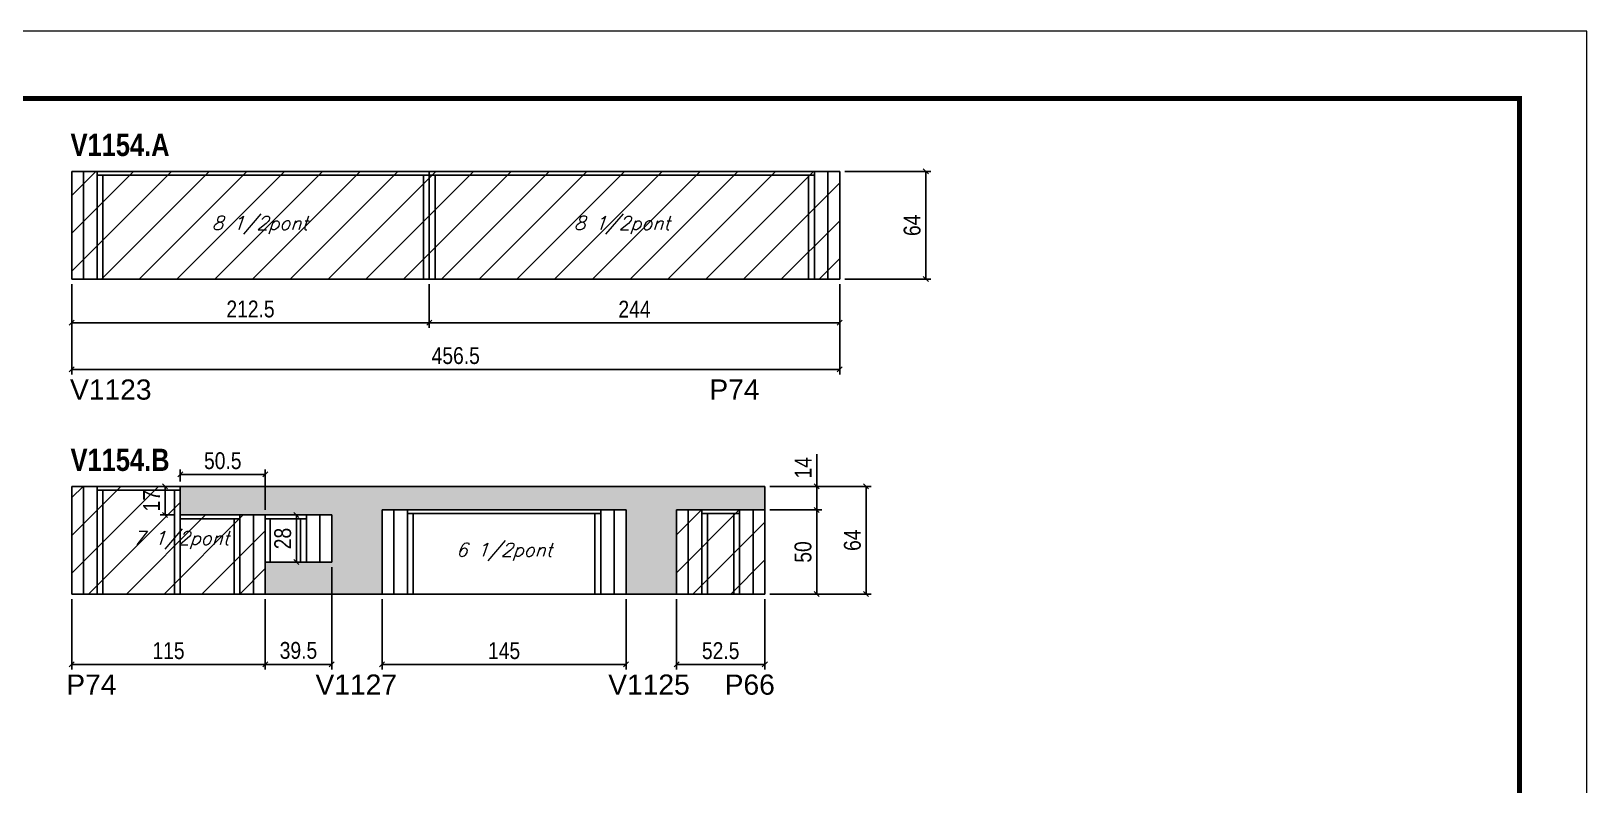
# Model space of a CAD drawing. Extents: x 3309 to 9563, y -2522 to 14608.
# Drawn here: x 3870 to 4794, y 4971 to 5419 of the extents above; entities that cross this region are included whole.
import ezdxf

# ---------------------------------------------------------------- set-up
doc = ezdxf.new("R2010")
doc.units = 0
doc.linetypes.add('DASHED', pattern=[0.75, 0.5, -0.25])
for name, color, linetype in [('5', 5, 'Continuous'), ('COTA', 241, 'Continuous'), ('NOMENCLATURA', 7, 'Continuous'), ('Painéis', 200, 'Continuous'), ('SARR_2.2x7', 40, 'Continuous'), ('SARR_3.5x7', 81, 'Continuous'), ('texto', 7, 'Continuous')]:
    doc.layers.add(name, color=color, linetype=linetype)
for name, color, linetype, lineweight in [('Folhas', 255, 'Continuous', 9), ('Hachura', 251, 'Continuous', 9), ('SARRAFO DE PRESSAO', 251, 'DASHED', 9)]:
    doc.layers.add(name, color=color, linetype=linetype, lineweight=lineweight)
doc.styles.add('COTA TECNICA', font='techl___.ttf', dxfattribs={"height": 10})
doc.styles.add('Romans', font='romans.shx')
doc.styles.get("Standard").update_dxf_attribs({"font": 'arial.ttf'})
doc.styles.add('TECNICA', font='techb___.ttf', dxfattribs={"height": 10})
doc.dimstyles.new('PAINEL', dxfattribs={"dimtxt": 10, "dimasz": 3, "dimexe": 3, "dimexo": 3, "dimgap": 3, "dimtad": 1, "dimdec": 1, "dimzin": 12, "dimdsep": 46, "dimtxsty": 'COTA TECNICA', "dimblk1": 'OBLIQUE', "dimblk2": 'OBLIQUE', "dimsah": 1, "dimcen": 0.9, "dimclrd": 4, "dimclre": 4, "dimclrt": 240, "dimadec": 1, "dimazin": 3, "dimtfac": 1, "dimtdec": 1, "dimtmove": 0, "dimatfit": 3, "dimfxl": 1, "dimtolj": 1, "dimtzin": 12, "dimarcsym": 0})
pattern_1 = [(45, (-1585, 0), (-11.22532, 11.22532), [])]

# ---------------------------------------------------------------- blocks, each defined once
blk = doc.blocks.new('9999999999')
at = {"layer": 'Folhas'}
blk.add_lwpolyline([(98138.98, 34190.21), (99623.98, 34190.21), (99623.98, 35240.21), (98138.98, 35240.21)], close=True, dxfattribs=at)
at = {"layer": 'Folhas', "color": 30, "const_width": 3}
blk.add_lwpolyline([(98213.98, 34230.21), (99583.98, 34230.21), (99583.98, 35200.21), (98213.98, 35200.21)], close=True, dxfattribs=at)
blk = doc.blocks.new('_Oblique')
at = {"color": 0, "linetype": 'ByBlock', "lineweight": -2}
blk.add_line((-0.5, -0.5), (0.5, 0.5), dxfattribs=at)
blk = doc.blocks.new('*D1250')
at = {"layer": 'COTA', "color": 4, "linetype": 'ByBlock', "lineweight": -2, "transparency": 16777216}
for p, q in [((3893.69, 5268.82), (3893.69, 5242.9)), ((4106.19, 5268.82), (4106.19, 5242.9)), ((3893.69, 5245.9), (4106.19, 5245.9))]:
    blk.add_line(p, q, dxfattribs=at)
at = {"layer": 'Defpoints', "color": 0, "linetype": 'ByBlock', "transparency": 16777216}
for p in [(3893.69, 5271.82), (4106.19, 5271.82), (4106.19, 5245.9)]:
    blk.add_point(p, dxfattribs=at)
at = {"layer": 'COTA', "color": 4, "linetype": 'ByBlock', "lineweight": -2, "transparency": 16777216, "xscale": 3, "yscale": 3, "zscale": 3, "rotation": 180}
blk.add_blockref('_Oblique', (3893.69, 5245.9), dxfattribs=at)
at = {"layer": 'COTA', "color": 4, "linetype": 'ByBlock', "lineweight": -2, "transparency": 16777216, "xscale": 3, "yscale": 3, "zscale": 3}
blk.add_blockref('_Oblique', (4106.19, 5245.9), dxfattribs=at)
at = {"layer": 'COTA', "color": 240, "linetype": 'ByBlock', "transparency": 16777216, "insert": (3999.94, 5254.01), "char_height": 10, "attachment_point": 5, "style": 'COTA TECNICA'}
blk.add_mtext('\\A1;212.5', dxfattribs=at)
blk = doc.blocks.new('*D1251')
at = {"layer": 'COTA', "color": 4, "linetype": 'ByBlock', "lineweight": -2, "transparency": 16777216}
for p, q in [((4106.19, 5268.82), (4106.19, 5242.9)), ((4350.19, 5268.82), (4350.19, 5242.9)), ((4106.19, 5245.9), (4350.19, 5245.9))]:
    blk.add_line(p, q, dxfattribs=at)
at = {"layer": 'Defpoints', "color": 0, "linetype": 'ByBlock', "transparency": 16777216}
for p in [(4106.19, 5271.82), (4350.19, 5271.82), (4350.19, 5245.9)]:
    blk.add_point(p, dxfattribs=at)
at = {"layer": 'COTA', "color": 4, "linetype": 'ByBlock', "lineweight": -2, "transparency": 16777216, "xscale": 3, "yscale": 3, "zscale": 3, "rotation": 180}
blk.add_blockref('_Oblique', (4106.19, 5245.9), dxfattribs=at)
at = {"layer": 'COTA', "color": 4, "linetype": 'ByBlock', "lineweight": -2, "transparency": 16777216, "xscale": 3, "yscale": 3, "zscale": 3}
blk.add_blockref('_Oblique', (4350.19, 5245.9), dxfattribs=at)
at = {"layer": 'COTA', "color": 240, "linetype": 'ByBlock', "transparency": 16777216, "insert": (4228.19, 5253.98), "char_height": 10, "attachment_point": 5, "style": 'COTA TECNICA'}
blk.add_mtext('\\A1;244', dxfattribs=at)
blk = doc.blocks.new('*D1253')
at = {"layer": 'COTA', "color": 4, "linetype": 'ByBlock', "lineweight": -2, "transparency": 16777216}
for p, q in [((3893.69, 5268.82), (3893.69, 5215.19)), ((4350.19, 5268.82), (4350.19, 5215.19)), ((3893.69, 5218.19), (4350.19, 5218.19))]:
    blk.add_line(p, q, dxfattribs=at)
at = {"layer": 'Defpoints', "color": 0, "linetype": 'ByBlock', "transparency": 16777216}
for p in [(3893.69, 5271.82), (4350.19, 5271.82), (4350.19, 5218.19)]:
    blk.add_point(p, dxfattribs=at)
at = {"layer": 'COTA', "color": 4, "linetype": 'ByBlock', "lineweight": -2, "transparency": 16777216, "xscale": 3, "yscale": 3, "zscale": 3, "rotation": 180}
blk.add_blockref('_Oblique', (3893.69, 5218.19), dxfattribs=at)
at = {"layer": 'COTA', "color": 4, "linetype": 'ByBlock', "lineweight": -2, "transparency": 16777216, "xscale": 3, "yscale": 3, "zscale": 3}
blk.add_blockref('_Oblique', (4350.19, 5218.19), dxfattribs=at)
at = {"layer": 'COTA', "color": 240, "linetype": 'ByBlock', "transparency": 16777216, "insert": (4121.94, 5226.3), "char_height": 10, "attachment_point": 5, "style": 'COTA TECNICA'}
blk.add_mtext('\\A1;456.5', dxfattribs=at)
blk = doc.blocks.new('*D1254')
at = {"layer": 'COTA', "color": 4, "lineweight": -2, "transparency": 16777216}
for p, q in [((4353.19, 5335.82), (4404.4, 5335.82)), ((4401.4, 5335.82), (4401.4, 5271.82)), ((4353.19, 5271.82), (4404.4, 5271.82))]:
    blk.add_line(p, q, dxfattribs=at)
at = {"layer": 'Defpoints', "color": 0, "transparency": 16777216}
for p in [(4350.19, 5335.82, 0), (4350.19, 5271.82, 0), (4401.4, 5271.82)]:
    blk.add_point(p, dxfattribs=at)
at = {"layer": 'COTA', "color": 4, "lineweight": -2, "transparency": 16777216, "xscale": 3, "yscale": 3, "zscale": 3}
for p, rotation in [((4401.4, 5335.82), 90), ((4401.4, 5271.82), 270)]:
    blk.add_blockref('_Oblique', p, dxfattribs=dict(at, rotation=rotation))
at = {"layer": 'COTA', "color": 240, "transparency": 16777216, "insert": (4393.29, 5303.82), "char_height": 10, "attachment_point": 5, "rotation": 90, "style": 'COTA TECNICA'}
blk.add_mtext('\\A1;64', dxfattribs=at)
blk = doc.blocks.new('*D1255')
at = {"layer": 'COTA', "color": 4, "lineweight": -2, "transparency": 16777216}
for p, q in [((3893.69, 5081.61), (3893.69, 5039.79)), ((4008.69, 5081.61), (4008.69, 5039.79)), ((4008.69, 5042.79), (3893.69, 5042.79))]:
    blk.add_line(p, q, dxfattribs=at)
at = {"layer": 'Defpoints', "color": 0, "transparency": 16777216}
for p in [(3893.69, 5084.61), (4008.69, 5084.61), (3893.69, 5042.79)]:
    blk.add_point(p, dxfattribs=at)
at = {"layer": 'COTA', "color": 4, "lineweight": -2, "transparency": 16777216, "xscale": 3, "yscale": 3, "zscale": 3, "rotation": 180}
blk.add_blockref('_Oblique', (3893.69, 5042.79), dxfattribs=at)
at = {"layer": 'COTA', "color": 4, "lineweight": -2, "transparency": 16777216, "xscale": 3, "yscale": 3, "zscale": 3}
blk.add_blockref('_Oblique', (4008.69, 5042.79), dxfattribs=at)
at = {"layer": 'COTA', "color": 240, "transparency": 16777216, "insert": (3951.19, 5050.9), "char_height": 10, "attachment_point": 5, "style": 'COTA TECNICA'}
blk.add_mtext('\\A1;115', dxfattribs=at)
blk = doc.blocks.new('*D1256')
at = {"layer": 'COTA', "color": 4, "lineweight": -2, "transparency": 16777216}
for p, q in [((4078.19, 5081.61), (4078.19, 5039.79)), ((4223.19, 5081.61), (4223.19, 5039.79)), ((4223.19, 5042.79), (4078.19, 5042.79))]:
    blk.add_line(p, q, dxfattribs=at)
at = {"layer": 'Defpoints', "color": 0, "transparency": 16777216}
for p in [(4078.19, 5084.61), (4223.19, 5084.61), (4078.19, 5042.79)]:
    blk.add_point(p, dxfattribs=at)
at = {"layer": 'COTA', "color": 4, "lineweight": -2, "transparency": 16777216, "xscale": 3, "yscale": 3, "zscale": 3, "rotation": 180}
blk.add_blockref('_Oblique', (4078.19, 5042.79), dxfattribs=at)
at = {"layer": 'COTA', "color": 4, "lineweight": -2, "transparency": 16777216, "xscale": 3, "yscale": 3, "zscale": 3}
blk.add_blockref('_Oblique', (4223.19, 5042.79), dxfattribs=at)
at = {"layer": 'COTA', "color": 240, "transparency": 16777216, "insert": (4150.69, 5050.9), "char_height": 10, "attachment_point": 5, "style": 'COTA TECNICA'}
blk.add_mtext('\\A1;145', dxfattribs=at)
blk = doc.blocks.new('*D1257')
at = {"layer": 'COTA', "color": 4, "lineweight": -2, "transparency": 16777216}
for p, q in [((3958.19, 5151.61), (3958.19, 5158.71)), ((3958.19, 5155.71), (4008.69, 5155.71)), ((4008.69, 5134.61), (4008.69, 5158.71))]:
    blk.add_line(p, q, dxfattribs=at)
at = {"layer": 'Defpoints', "color": 0, "transparency": 16777216}
for p in [(4008.69, 5155.71), (3958.19, 5148.61), (4008.69, 5131.61)]:
    blk.add_point(p, dxfattribs=at)
at = {"layer": 'COTA', "color": 4, "lineweight": -2, "transparency": 16777216, "xscale": 3, "yscale": 3, "zscale": 3, "rotation": 180}
blk.add_blockref('_Oblique', (3958.19, 5155.71), dxfattribs=at)
at = {"layer": 'COTA', "color": 4, "lineweight": -2, "transparency": 16777216, "xscale": 3, "yscale": 3, "zscale": 3}
blk.add_blockref('_Oblique', (4008.69, 5155.71), dxfattribs=at)
at = {"layer": 'COTA', "color": 240, "transparency": 16777216, "insert": (3983.44, 5163.82), "char_height": 10, "attachment_point": 5, "style": 'COTA TECNICA'}
blk.add_mtext('\\A1;50.5', dxfattribs=at)
blk = doc.blocks.new('*D1258')
at = {"layer": 'COTA', "color": 4, "lineweight": -2, "transparency": 16777216}
for p, q in [((3955.19, 5148.61), (3946.19, 5148.61)), ((3949.19, 5131.61), (3949.19, 5148.61)), ((3955.19, 5131.61), (3946.19, 5131.61))]:
    blk.add_line(p, q, dxfattribs=at)
at = {"layer": 'Defpoints', "color": 0, "transparency": 16777216}
for p in [(3949.19, 5148.61), (3958.19, 5148.61), (3958.19, 5131.61)]:
    blk.add_point(p, dxfattribs=at)
at = {"layer": 'COTA', "color": 4, "lineweight": -2, "transparency": 16777216, "xscale": 3, "yscale": 3, "zscale": 3}
for p, rotation in [((3949.19, 5148.61), 90), ((3949.19, 5131.61), 270)]:
    blk.add_blockref('_Oblique', p, dxfattribs=dict(at, rotation=rotation))
at = {"layer": 'COTA', "color": 240, "transparency": 16777216, "insert": (3941.11, 5140.11), "char_height": 10, "attachment_point": 5, "rotation": 90, "style": 'COTA TECNICA'}
blk.add_mtext('\\A1;17', dxfattribs=at)
blk = doc.blocks.new('*D1259')
at = {"layer": 'COTA', "color": 4, "lineweight": -2, "transparency": 16777216}
for p, q in [((4048.19, 5100.61), (4048.19, 5039.79)), ((4008.69, 5081.61), (4008.69, 5039.79)), ((4008.69, 5042.79), (4048.19, 5042.79))]:
    blk.add_line(p, q, dxfattribs=at)
at = {"layer": 'Defpoints', "color": 0, "transparency": 16777216}
for p in [(4048.19, 5103.61, 0), (4008.69, 5084.61, 0), (4048.19, 5042.79)]:
    blk.add_point(p, dxfattribs=at)
at = {"layer": 'COTA', "color": 4, "lineweight": -2, "transparency": 16777216, "xscale": 3, "yscale": 3, "zscale": 3, "rotation": 180}
blk.add_blockref('_Oblique', (4008.69, 5042.79), dxfattribs=at)
at = {"layer": 'COTA', "color": 4, "lineweight": -2, "transparency": 16777216, "xscale": 3, "yscale": 3, "zscale": 3}
blk.add_blockref('_Oblique', (4048.19, 5042.79), dxfattribs=at)
at = {"layer": 'COTA', "color": 240, "transparency": 16777216, "insert": (4028.44, 5051.04), "char_height": 10, "attachment_point": 5, "style": 'COTA TECNICA'}
blk.add_mtext('\\A1;39.5', dxfattribs=at)
blk = doc.blocks.new('*D1260')
at = {"layer": 'COTA', "color": 4, "lineweight": -2, "transparency": 16777216}
for p, q in [((4253.19, 5081.61), (4253.19, 5039.79)), ((4305.69, 5081.61), (4305.69, 5039.79)), ((4305.69, 5042.79), (4253.19, 5042.79))]:
    blk.add_line(p, q, dxfattribs=at)
at = {"layer": 'Defpoints', "color": 0, "transparency": 16777216}
for p in [(4253.19, 5084.61), (4305.69, 5084.61), (4253.19, 5042.79)]:
    blk.add_point(p, dxfattribs=at)
at = {"layer": 'COTA', "color": 4, "lineweight": -2, "transparency": 16777216, "xscale": 3, "yscale": 3, "zscale": 3, "rotation": 180}
blk.add_blockref('_Oblique', (4253.19, 5042.79), dxfattribs=at)
at = {"layer": 'COTA', "color": 4, "lineweight": -2, "transparency": 16777216, "xscale": 3, "yscale": 3, "zscale": 3}
blk.add_blockref('_Oblique', (4305.69, 5042.79), dxfattribs=at)
at = {"layer": 'COTA', "color": 240, "transparency": 16777216, "insert": (4279.44, 5050.9), "char_height": 10, "attachment_point": 5, "style": 'COTA TECNICA'}
blk.add_mtext('\\A1;52.5', dxfattribs=at)
blk = doc.blocks.new('*D1261')
at = {"layer": 'COTA', "color": 4, "lineweight": -2, "transparency": 16777216}
for p, q in [((4308.69, 5134.61), (4339.53, 5134.61)), ((4336.53, 5134.61), (4336.53, 5084.61)), ((4308.69, 5084.61), (4339.53, 5084.61))]:
    blk.add_line(p, q, dxfattribs=at)
at = {"layer": 'Defpoints', "color": 0, "transparency": 16777216}
for p in [(4305.69, 5134.61, 0), (4305.69, 5084.61, 0), (4336.53, 5084.61)]:
    blk.add_point(p, dxfattribs=at)
at = {"layer": 'COTA', "color": 4, "lineweight": -2, "transparency": 16777216, "xscale": 3, "yscale": 3, "zscale": 3}
for p, rotation in [((4336.53, 5134.61), 90), ((4336.53, 5084.61), 270)]:
    blk.add_blockref('_Oblique', p, dxfattribs=dict(at, rotation=rotation))
at = {"layer": 'COTA', "color": 240, "transparency": 16777216, "insert": (4328.42, 5109.61), "char_height": 10, "attachment_point": 5, "rotation": 90, "style": 'COTA TECNICA'}
blk.add_mtext('\\A1;50', dxfattribs=at)
blk = doc.blocks.new('*D1262')
at = {"layer": 'COTA', "color": 4, "lineweight": -2, "transparency": 16777216}
for p, q in [((4336.53, 5148.61), (4336.53, 5167.72)), ((4308.69, 5148.61), (4339.53, 5148.61)), ((4336.53, 5134.61), (4336.53, 5148.61)), ((4308.69, 5134.61), (4339.53, 5134.61))]:
    blk.add_line(p, q, dxfattribs=at)
at = {"layer": 'Defpoints', "color": 0, "transparency": 16777216}
for p in [(4305.69, 5148.61, 0), (4336.53, 5148.61), (4305.69, 5134.61, 0)]:
    blk.add_point(p, dxfattribs=at)
at = {"layer": 'COTA', "color": 4, "lineweight": -2, "transparency": 16777216, "xscale": 3, "yscale": 3, "zscale": 3}
for p, rotation in [((4336.53, 5148.61), 90), ((4336.53, 5134.61), 270)]:
    blk.add_blockref('_Oblique', p, dxfattribs=dict(at, rotation=rotation))
at = {"layer": 'COTA', "color": 240, "transparency": 16777216, "insert": (4328.46, 5159.66), "char_height": 10, "attachment_point": 5, "rotation": 90, "style": 'COTA TECNICA'}
blk.add_mtext('\\A1;14', dxfattribs=at)
blk = doc.blocks.new('*D1263')
at = {"layer": 'COTA', "color": 4, "lineweight": -2, "transparency": 16777216}
for p, q in [((4311.69, 5148.61), (4368.85, 5148.61)), ((4365.85, 5084.61), (4365.85, 5148.61)), ((4308.69, 5084.61), (4368.85, 5084.61))]:
    blk.add_line(p, q, dxfattribs=at)
at = {"layer": 'Defpoints', "color": 0, "transparency": 16777216}
for p in [(4308.69, 5148.61), (4365.85, 5148.61), (4305.69, 5084.61, 0)]:
    blk.add_point(p, dxfattribs=at)
at = {"layer": 'COTA', "color": 4, "lineweight": -2, "transparency": 16777216, "xscale": 3, "yscale": 3, "zscale": 3}
for p, rotation in [((4365.85, 5148.61), 90), ((4365.85, 5084.61), 270)]:
    blk.add_blockref('_Oblique', p, dxfattribs=dict(at, rotation=rotation))
at = {"layer": 'COTA', "color": 240, "transparency": 16777216, "insert": (4357.75, 5116.61), "char_height": 10, "attachment_point": 5, "rotation": 90, "style": 'COTA TECNICA'}
blk.add_mtext('\\A1;64', dxfattribs=at)
blk = doc.blocks.new('*D1264')
at = {"layer": 'COTA', "color": 4, "lineweight": -2, "transparency": 16777216}
for p, q in [((4030.19, 5131.61), (4024.2, 5131.61)), ((4027.2, 5131.61), (4027.2, 5103.61)), ((4030.19, 5103.61), (4024.2, 5103.61))]:
    blk.add_line(p, q, dxfattribs=at)
at = {"layer": 'Defpoints', "color": 0, "transparency": 16777216}
for p in [(4033.19, 5131.61), (4027.2, 5103.61), (4033.19, 5103.61)]:
    blk.add_point(p, dxfattribs=at)
at = {"layer": 'COTA', "color": 4, "lineweight": -2, "transparency": 16777216, "xscale": 3, "yscale": 3, "zscale": 3}
for p, rotation in [((4027.2, 5131.61), 90), ((4027.2, 5103.61), 270)]:
    blk.add_blockref('_Oblique', p, dxfattribs=dict(at, rotation=rotation))
at = {"layer": 'COTA', "color": 240, "transparency": 16777216, "insert": (4019.11, 5117.61), "char_height": 10, "attachment_point": 5, "rotation": 90, "style": 'COTA TECNICA'}
blk.add_mtext('\\A1;28', dxfattribs=at)

msp = doc.modelspace()

# ---------------------------------------------------------------- hatches: boundary and pattern name
at = {"layer": 'COTA'}
h = msp.add_hatch(dxfattribs=at)
h.set_pattern_fill('AR-CONC', color=256, scale=0.03)
h.set_pattern_definition([(50, (-1635.5, 0), (5.46554, -0.4781726), [0.5715, -6.2865]), (355, (-1635.5, 0), (-1.0573026, 5.7317054), [0.4572, -5.0292175]), (100.451445, (-1635.0445, -0.04), (4.4082374, 5.2535326), [0.4857003, -5.3427073]), (46.1842, (-1635.5, 1.524), (8.132371, -1.26127), [0.85725, -9.42975]), (96.63556, (-1634.822, 1.419), (7.122124, 7.422784), [0.728551, -8.014068]), (351.18415, (-1635.5, 1.524), (7.122124, 7.422784), [0.685799, -7.543792]), (21, (-1634.738, 1.143), (4.5484317, -3.067956), [0.5715, -6.2865]), (326, (-1634.738, 1.143), (1.854061, 5.525639), [0.4572, -5.0292]), (71.451445, (-1634.359, 0.8873), (6.4024926, 2.457683), [0.4857003, -5.342698]), (37.5, (-1635.5, 0), (0.0926581, 2.53665117), [0, -4.96824, 0, -5.1054, 0, -5.04825]), (7.5, (-1635.5, 0), (2.0045899, 3.0054172), [0, -2.91084, 0, -4.85394, 0, -1.92405]), (327.5, (-1637.1993, 0), (4.06771786, -0.1718623), [0, -1.905, 0, -5.9436, 0, -7.8867]), (317.5, (-1637.9613, 0), (4.4438754, 0.7627947), [0, -2.4765, 0, -3.94716, 0, -5.6007])])
h.paths.add_polyline_path([(4078.19, 5134.61), (4223.19, 5134.61), (4223.19, 5084.61), (4253.19, 5084.61), (4253.19, 5134.61), (4305.69, 5134.61), (4305.69, 5148.61), (3958.19, 5148.61), (3958.19, 5131.61), (4048.19, 5131.61), (4048.19, 5103.61), (4008.69, 5103.61), (4008.69, 5084.61), (4078.19, 5084.61)])
at = {"layer": 'Hachura', "linetype": 'ByBlock'}
h = msp.add_hatch(dxfattribs=at)
h.set_pattern_fill('ANSI31', color=256, scale=5)
h.set_pattern_definition(pattern_1)
h.paths.add_polyline_path([(4106.19, 5335.82), (3893.69, 5335.82), (3893.69, 5271.82), (4106.19, 5271.82)])
h.paths.add_polyline_path([(4106.19, 5335.82), (4106.19, 5271.82), (4350.19, 5271.82), (4350.19, 5335.82)])
h = msp.add_hatch(dxfattribs=at)
h.set_pattern_fill('ANSI31', color=256, scale=5)
h.set_pattern_definition(pattern_1)
h.paths.add_polyline_path([(3893.69, 5148.61), (3893.69, 5084.61), (4008.69, 5084.61), (4008.69, 5131.61), (3958.19, 5131.61), (3958.19, 5148.61)])
h.paths.add_polyline_path([(4253.19, 5134.61), (4253.19, 5084.61), (4305.69, 5084.61), (4305.69, 5134.61)])

# ---------------------------------------------------------------- linework, layer by layer
at = {"layer": 'COTA'}
for p, q in [((3958.19, 5148.61, 0), (4305.69, 5148.61, 0)), ((4305.69, 5134.61, 0), (4305.69, 5148.61, 0)), ((3958.19, 5131.61, 0), (3958.19, 5084.61, 0)), ((4008.69, 5084.61, 0), (4078.19, 5084.61, 0)), ((4223.19, 5084.61, 0), (4253.19, 5084.61, 0))]:
    msp.add_line(p, q, dxfattribs=at)
at = {"layer": 'Painéis', "linetype": 'ByBlock'}
for p, q in [((3893.69, 5335.82, 0), (4350.19, 5335.82, 0)), ((3893.69, 5271.82, 0), (3893.69, 5335.82, 0)), ((4106.19, 5271.82, 0), (4106.19, 5335.82, 0)), ((4350.19, 5271.82, 0), (4350.19, 5335.82, 0)), ((3893.69, 5271.82, 0), (4350.19, 5271.82, 0)), ((3893.69, 5148.61, 0), (3958.19, 5148.61, 0)), ((3893.69, 5084.61, 0), (3893.69, 5148.61, 0)), ((3958.19, 5131.61, 0), (3958.19, 5148.61, 0)), ((4078.19, 5084.61, 0), (4078.19, 5134.61, 0)), ((4078.19, 5134.61, 0), (4223.19, 5134.61, 0)), ((4223.19, 5134.61, 0), (4223.19, 5084.61, 0)), ((4253.19, 5084.61, 0), (4253.19, 5134.61, 0)), ((4253.19, 5134.61, 0), (4305.69, 5134.61, 0)), ((4305.69, 5134.61, 0), (4305.69, 5084.61, 0)), ((3958.19, 5131.61, 0), (4048.19, 5131.61, 0)), ((4008.69, 5084.61, 0), (4008.69, 5131.61, 0)), ((4048.19, 5103.61, 0), (4048.19, 5131.61, 0)), ((4008.69, 5103.61, 0), (4048.19, 5103.61, 0)), ((3893.69, 5084.61, 0), (4008.69, 5084.61, 0)), ((4223.19, 5084.61, 0), (4078.19, 5084.61, 0)), ((4305.69, 5084.61, 0), (4253.19, 5084.61, 0))]:
    msp.add_line(p, q, dxfattribs=at)
at = {"layer": 'SARR_2.2x7', "linetype": 'Continuous'}
for p, q in [((3900.69, 5271.82, 0), (3900.69, 5335.82, 0)), ((3908.69, 5333.62, 0), (4106.19, 5333.62, 0)), ((4106.19, 5333.62, 0), (4335.19, 5333.62, 0)), ((4343.19, 5271.82, 0), (4343.19, 5335.82, 0)), ((3900.69, 5084.61, 0), (3900.69, 5148.61, 0)), ((3908.69, 5146.41, 0), (3958.19, 5146.41, 0)), ((4085.19, 5084.61, 0), (4085.19, 5134.61, 0)), ((4216.19, 5084.61, 0), (4216.19, 5134.61, 0)), ((4260.19, 5084.61, 0), (4260.19, 5134.61, 0)), ((4298.69, 5084.61, 0), (4298.69, 5134.61, 0)), ((3958.19, 5129.41, 0), (3993.69, 5129.41, 0)), ((4001.69, 5084.61, 0), (4001.69, 5131.61, 0)), ((4008.19, 5129.41, 0), (4033.19, 5129.41, 0)), ((4041.19, 5103.61, 0), (4041.19, 5131.61, 0)), ((4208.19, 5132.41, 0), (4093.19, 5132.41, 0)), ((4290.69, 5132.41, 0), (4268.19, 5132.41, 0))]:
    msp.add_line(p, q, dxfattribs=at)
at = {"layer": 'SARR_3.5x7'}
for p, q in [((3908.69, 5335.82, 0), (3908.69, 5271.82, 0)), ((3912.19, 5333.62, 0), (3912.19, 5271.82, 0)), ((4102.69, 5333.62, 0), (4102.69, 5271.82, 0)), ((4106.19, 5333.62, 0), (4106.19, 5271.82, 0)), ((4109.69, 5333.62, 0), (4109.69, 5271.82, 0)), ((4331.69, 5333.62, 0), (4331.69, 5271.82, 0)), ((4335.19, 5335.82, 0), (4335.19, 5271.82, 0)), ((3908.69, 5148.61, 0), (3908.69, 5084.61, 0)), ((3912.19, 5146.41, 0), (3912.19, 5084.61, 0)), ((3954.69, 5146.41, 0), (3954.69, 5084.61, 0)), ((4093.19, 5134.61, 0), (4093.19, 5084.61, 0)), ((4208.19, 5134.61, 0), (4208.19, 5084.61, 0)), ((4268.19, 5134.61, 0), (4268.19, 5084.61, 0)), ((4290.69, 5134.61, 0), (4290.69, 5084.61, 0)), ((3990.19, 5129.41, 0), (3990.19, 5084.61, 0)), ((3993.69, 5131.61, 0), (3993.69, 5084.61, 0)), ((4011.69, 5129.41, 0), (4011.69, 5103.61, 0)), ((4029.69, 5129.41, 0), (4029.69, 5103.61, 0)), ((4033.19, 5131.61, 0), (4033.19, 5103.61, 0)), ((4096.69, 5132.41, 0), (4096.69, 5084.61, 0)), ((4204.69, 5132.41, 0), (4204.69, 5084.61, 0)), ((4271.69, 5132.41, 0), (4271.69, 5084.61, 0)), ((4287.19, 5132.41, 0), (4287.19, 5084.61, 0))]:
    msp.add_line(p, q, dxfattribs=at)

# ---------------------------------------------------------------- block references
at = {"layer": 'SARRAFO DE PRESSAO', "color": 6, "linetype": 'ByBlock'}
msp.add_blockref('9999999999', (-94829.61, -29820.95), dxfattribs=at)

# ---------------------------------------------------------------- texts
at = {"layer": '5', "linetype": 'Continuous'}
for s, rotation, p in [('V1123', 0.00004, (3892.63, 5200.18, 0)), ('P74', 0.00004, (4272.71, 5200.18, 0)), ('P74', 359.99996, (3890.41, 5024.78, 0)), ('V1127', 359.99996, (4038.56, 5024.78, 0)), ('V1125', 359.99996, (4212.59, 5024.78, 0)), ('P66', 359.99996, (4281.8, 5024.78, 0))]:
    msp.add_text(s, height=12, rotation=rotation, dxfattribs=at).set_placement(p)
at = {"layer": 'NOMENCLATURA', "style": 'TECNICA'}
for s, p in [('V1154.A', (3892.97, 5345, 0)), ('V1154.B', (3892.97, 5157.79, 0))]:
    msp.add_text(s, height=13.2, dxfattribs=at).set_placement(p)
at = {"layer": 'texto', "color": 2, "char_height": 8, "attachment_point": 5, "style": 'Romans'}
for s, insert in [('{\\Q19;\\C256;8 1/2pont}', (4005.44, 5303.82, 0)), ('{\\Q19;\\C256;8 1/2pont}', (4220.69, 5303.82, 0)), ('{\\Q19;\\C256;7 1/2pont}', (3958.69, 5116.61, 0)), ('{\\Q19;\\C256;6 1/2pont}', (4150.69, 5109.61, 0))]:
    msp.add_mtext(s, dxfattribs=dict(at, insert=insert))

# ---------------------------------------------------------------- dimensions: what is measured, and where the dimension line sits
at = {"layer": 'COTA'}
for base, p1, p2, picture, middle in [((4401.4, 5271.82), (4350.19, 5335.82, 0), (4350.19, 5271.82, 0), '*D1254', (4393.29, 5303.82)), ((4336.53, 5148.61), (4305.69, 5134.61, 0), (4305.69, 5148.61, 0), '*D1262', (4328.46, 5159.66)), ((3949.19, 5148.61, 0), (3958.19, 5131.61, 0), (3958.19, 5148.61, 0), '*D1258', (3941.11, 5140.11, 0)), ((4365.85, 5148.61), (4305.69, 5084.61, 0), (4308.69, 5148.61), '*D1263', (4357.75, 5116.61)), ((4027.2, 5103.61, 0), (4033.19, 5131.61, 0), (4033.19, 5103.61, 0), '*D1264', (4019.11, 5117.61, 0)), ((4336.53, 5084.61), (4305.69, 5134.61, 0), (4305.69, 5084.61, 0), '*D1261', (4328.42, 5109.61))]:
    dim = msp.add_linear_dim(base=base, p1=p1, p2=p2, angle=90, dimstyle='PAINEL', dxfattribs=at)
    dim.commit()
    dim.dimension.update_dxf_attribs({"geometry": picture, "text_midpoint": middle})
at = {"layer": 'COTA', "linetype": 'ByBlock'}
for base, p2, picture, middle in [((4106.19, 5245.9, 0), (4106.19, 5271.82, 0), '*D1250', (3999.94, 5254.01, 0)), ((4350.19, 5218.19, 0), (4350.19, 5271.82, 0), '*D1253', (4121.94, 5226.3, 0))]:
    dim = msp.add_linear_dim(base=base, p1=(3893.69, 5271.82, 0), p2=p2, dimstyle='PAINEL', dxfattribs=at)
    dim.commit()
    dim.dimension.update_dxf_attribs({"geometry": picture, "text_midpoint": middle})
dim = msp.add_linear_dim(base=(4350.19, 5245.9, 0), p1=(4106.19, 5271.82, 0), p2=(4350.19, 5271.82, 0), dimstyle='PAINEL', override={"dimtmove": 1}, dxfattribs=at)
dim.commit()
dim.dimension.update_dxf_attribs({"geometry": '*D1251', "text_midpoint": (4228.19, 5253.98, 0)})
at = {"layer": 'COTA'}
for base, p1, p2, picture, middle in [((4008.69, 5155.71, 0), (3958.19, 5148.61, 0), (4008.69, 5131.61, 0), '*D1257', (3983.44, 5163.82, 0)), ((4048.19, 5042.79), (4008.69, 5084.61, 0), (4048.19, 5103.61, 0), '*D1259', (4028.44, 5051.04)), ((3893.69, 5042.79, 0), (4008.69, 5084.61, 0), (3893.69, 5084.61, 0), '*D1255', (3951.19, 5050.9, 0)), ((4078.19, 5042.79, 0), (4223.19, 5084.61, 0), (4078.19, 5084.61, 0), '*D1256', (4150.69, 5050.9, 0)), ((4253.19, 5042.79, 0), (4305.69, 5084.61, 0), (4253.19, 5084.61, 0), '*D1260', (4279.44, 5050.9, 0))]:
    dim = msp.add_linear_dim(base=base, p1=p1, p2=p2, dimstyle='PAINEL', dxfattribs=at)
    dim.commit()
    dim.dimension.update_dxf_attribs({"geometry": picture, "text_midpoint": middle})

doc.saveas('drawing.dxf')
